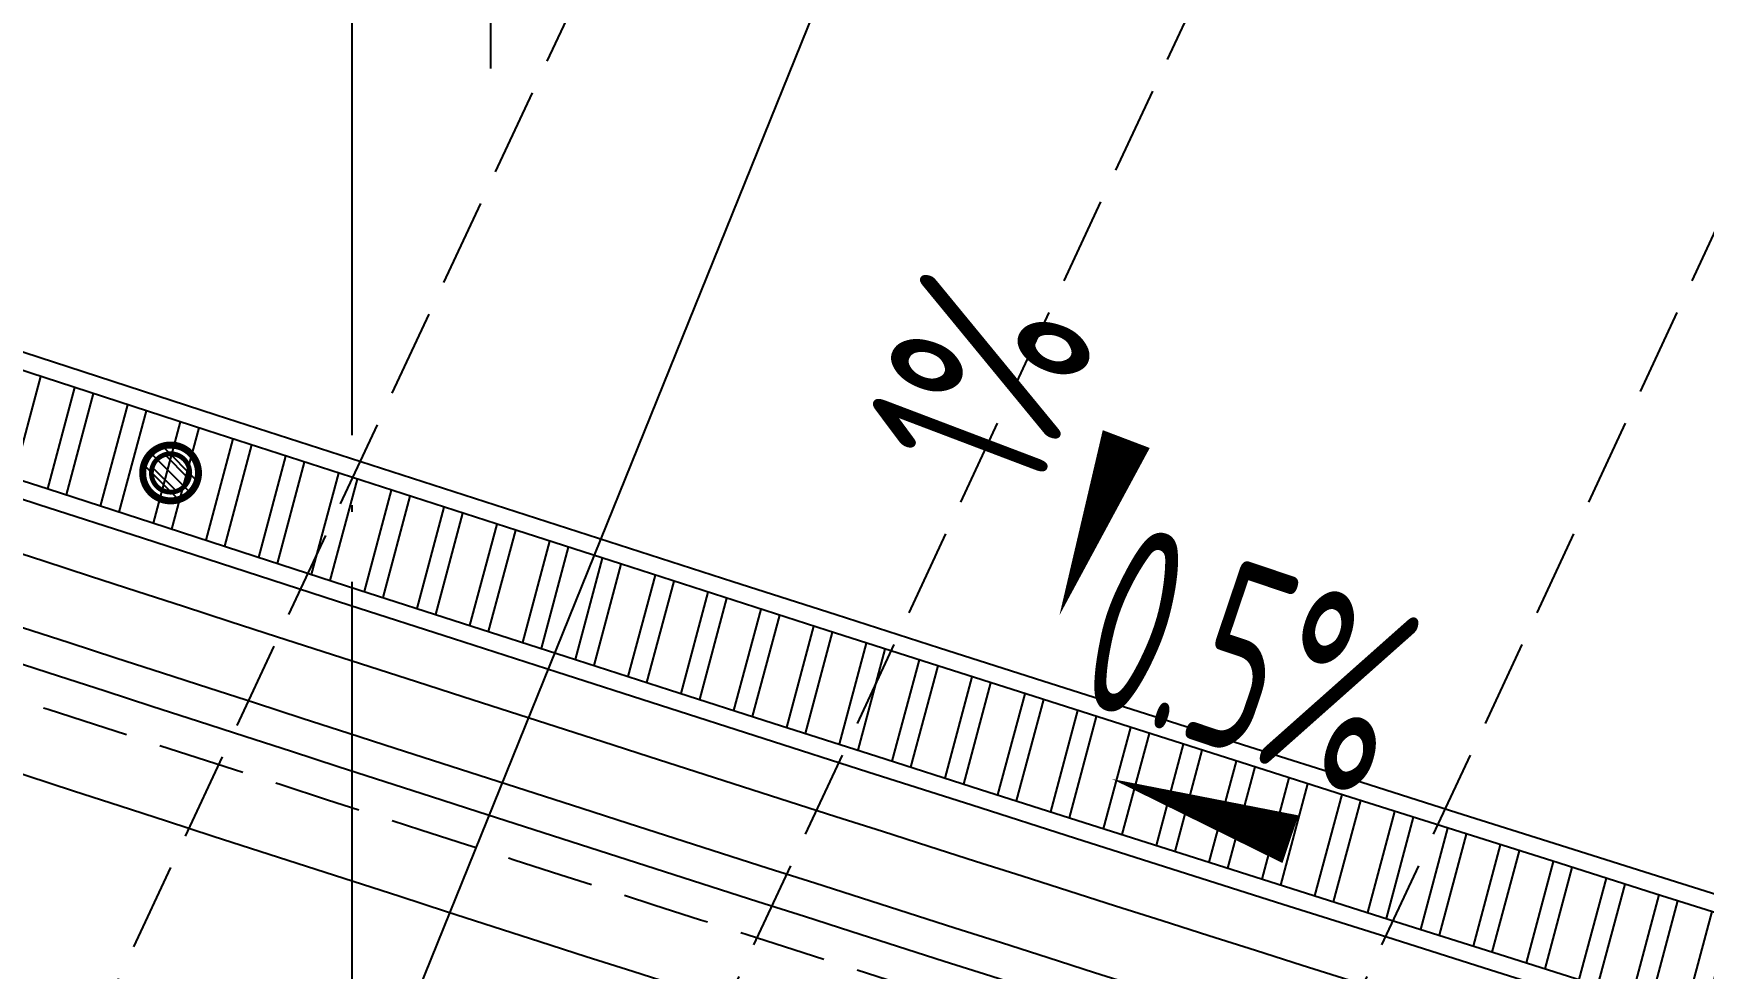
# Model space of a CAD drawing. Header units: inches. Extents: x 0 to 1813292486, y 0 to 3473589894.
# Drawn here: x 600431223 to 600436010, y 3473222723 to 3473225402 of the extents above; entities that cross this region are included whole.
import ezdxf

# ---------------------------------------------------------------- set-up
doc = ezdxf.new("R2010")
doc.units = ezdxf.units.IN
doc.header["$LTSCALE"] = 1000
doc.header["$MEASUREMENT"] = 0
doc.linetypes.add('AX-MALL-GIRD-200$0$DOTE', pattern=[2.42, 2, -0.2, 0.02, -0.2])
doc.linetypes.add('AX-MALL-WALL-P02-QT$0$DASH', pattern=[0.35, 0.25, -0.1])
for name, color, linetype in [('A-Anno-Note', 241, 'Continuous'), ('AX-MALL-DIM-P02$0$A-Anno-Dims', 3, 'Continuous'), ('AX-MALL-DIM-P02$0$A-Anno-Note', 241, 'Continuous'), ('AX-MALL-DIM-P02$0$A-Detl-Thin', 131, 'Continuous'), ('AX-MALL-DIM-SY-P02$0$DIM_IDEN', 3, 'Continuous'), ('AX-MALL-GIRD-200$0$A-Grid', 222, 'AX-MALL-GIRD-200$0$DOTE'), ('AX-MALL-P02-200$0$A-Anno-Note', 241, 'Continuous'), ('AX-MALL-WALL-P02$0$A-Anno-Note', 241, 'Continuous'), ('AX-MALL-WALL-P02-QT$0$A-Detl-Fine', 152, 'Continuous'), ('AX-MALL-WALL-P02-QT$0$A-Detl-Patt', 8, 'Continuous'), ('AX-MALL-WALL-P02-QT$0$A-Detl-Thin', 131, 'Continuous'), ('AX-MALL-WALL-P02-QT$0$A-Hdrl', 31, 'Continuous'), ('AX-MALL-WALL-P02-QT$0$A-Wind', 4, 'Continuous'), ('AX-MALL-ZTKD-P02$0$A-Anno-Note', 241, 'Continuous'), ('PX-MALL-P02-LG$0$P-Drain-Fldr', 4, 'Continuous'), ('PX-MALL-P02-LG$0$P-Drain-Fldr-ARCH', 161, 'Continuous'), ('PX-MALL-P02-LG$0$P-Drain-Fldr-W100', 4, 'Continuous'), ('PX-MALL-P02-LG$0$P-Drain-Fldr-W50', 4, 'Continuous')]:
    doc.layers.add(name, color=color, linetype=linetype)
doc.styles.add('AX-MALL-DIM-P02$0$_TCH_DIM', font='gbenor.shx')
doc.styles.add('AX-MALL-DIM-P02$0$_TCH_DIM_T3', font='gbenor.shx')
doc.dimstyles.new('AX-MALL-DIM-P02$0$_TCH_ARCH&&180', dxfattribs={"dimtxt": 535.5, "dimasz": 270, "dimexe": 450, "dimexo": 450, "dimgap": 137.25, "dimtad": 1, "dimdec": 0, "dimzin": 0, "dimdsep": 46, "dimtxsty": 'AX-MALL-DIM-P02$0$_TCH_DIM_T3', "dimblk": 'AX-MALL-DIM-P02$0$_ArchTick', "dimcen": 0.09, "dimclrt": 7, "dimazin": 2, "dimtfac": 1, "dimtdec": 0, "dimtix": 1, "dimtmove": 2, "dimatfit": 3, "dimfxl": 500, "dimtolj": 1, "dimtzin": 0, "dimarcsym": 0})

# ---------------------------------------------------------------- blocks, each defined once
blk = doc.blocks.new('AX-MALL-GIRD-200')
at = {"layer": 'AX-MALL-GIRD-200$0$A-Grid'}
blk.add_line((600276670.9, 3473209317.4), (600237941.3, 3473105353.7), dxfattribs=at)
blk = doc.blocks.new('AX-MALL-WALL-P02-QT$0$tj')
at = {"layer": 'AX-MALL-WALL-P02-QT$0$A-Detl-Patt'}
h = blk.add_hatch(dxfattribs=at)
h.set_pattern_fill('STEEL', color=256, scale=100, angle=50.4318)
h.set_pattern_definition([(75, (-14278.2, 156289.83), (-153.340725, 41.08752), []), (75, (-14317.88, 156358.57), (-153.340725, 41.08752), [])])
edge = h.paths.add_edge_path()
edge.add_line((88101.3, 47666.6), (87883.9, 47459.8))
edge.add_line((87883.9, 47459.8), (91571.5, 43584.6))
edge.add_arc((262949.4, 558937.7), 543101.4, 251.605736, 260.028867)
edge.add_arc((172180.8, -2862.1), 27100, 64.71287, 96.9316, ccw=False)
edge.add_arc((262949, 558936.3), 543100, 261.615511, 271.725148)
edge.add_line((279299, 16082.5), (279299, 16382.7))
edge.add_arc((262949, 558936.3), 542800, 261.620204, 271.726101, ccw=False)
edge.add_arc((172180.8, -2862.1), 27400, 64.80632, 96.83816)
edge.add_arc((262949.4, 558937.7), 542801.4, 251.613639, 260.024173, ccw=False)
edge.add_line((91737.3, 43845.7), (88101.3, 47666.6))
at = {"layer": 'AX-MALL-WALL-P02-QT$0$A-Detl-Fine'}
blk.add_arc((262949.4, 558937.7), 543901.4, 251.503546, 255.290454, dxfattribs=at)
at = {"layer": 'AX-MALL-WALL-P02-QT$0$A-Detl-Patt'}
blk.add_lwpolyline([(88103, 47737.3), (87813.2, 47461.6), (91543.9, 43541.1, 0.036779), (168908.9, 23989.2, -0.141654), (183742.1, 21592.7, 0.044166), (279349, 16034), (279349, 16434.2, -0.044144), (183859, 21979.8, 0.140545), (168919.8, 24393.5, -0.036705), (91764.9, 43889.2), (88103, 47737.3)], format="xyb", dxfattribs=at)
blk.add_lwpolyline([(88101.3, 47666.6), (87883.9, 47459.8), (91571.5, 43584.6, 0.036769), (168910.3, 24039.8, -0.141514), (183756.7, 21641.1, 0.04414), (279299, 16082.5), (279299, 16382.7, -0.044124), (183844.5, 21931.4, 0.140683), (168918.5, 24342.9, -0.036714), (91737.3, 43845.7)], format="xyb", close=True, dxfattribs=at)
at = {"layer": 'AX-MALL-WALL-P02-QT$0$A-Detl-Patt', "linetype": 'AX-MALL-WALL-P02-QT$0$DASH'}
blk.add_arc((262949.4, 558937.7), 543701.4, 251.503421, 255.290454, dxfattribs=at)
at = {"layer": 'AX-MALL-WALL-P02-QT$0$A-Detl-Thin'}
blk.add_arc((262949.4, 558937.7), 543301.4, 251.503162, 255.290454, dxfattribs=at)
at = {"layer": 'AX-MALL-WALL-P02-QT$0$A-Hdrl', "ltscale": 6}
for radius, start in [(543501.4, 251.503287), (543601.4, 251.503354)]:
    blk.add_arc((262949.4, 558937.7), radius, start, 255.290454, dxfattribs=at)
blk = doc.blocks.new('AX-MALL-WALL-P02-QT')
at = {"layer": 'AX-MALL-WALL-P02-QT$0$A-Detl-Patt', "linetype": 'AX-MALL-WALL-P02-QT$0$DASH'}
for p, q in [((600244098.4, 3473130038.8), (600258411, 3473144116.7)), ((600242771.8, 3473126477.8), (600257084.4, 3473140555.8)), ((600244458.6, 3473125849.5), (600258771.2, 3473139927.4))]:
    blk.add_line(p, q, dxfattribs=at)
at = {"layer": 'AX-MALL-WALL-P02-QT$0$A-Detl-Thin', "rotation": 339.5681613091762}
blk.add_blockref('AX-MALL-WALL-P02-QT$0$tj', (600144118.7, 3473128496.3), dxfattribs=at)
at = {"layer": 'AX-MALL-WALL-P02-QT$0$A-Wind'}
blk.add_blockref('AX-MALL-GIRD-200', (0, 0), dxfattribs=at)
blk = doc.blocks.new('AX-MALL-WALL-P02')
at = {"layer": 'AX-MALL-WALL-P02$0$A-Anno-Note'}
blk.add_blockref('AX-MALL-WALL-P02-QT', (0, 0), dxfattribs=at)
blk = doc.blocks.new('PX-MALL-P02-LG$0$A$C5A9C1854')
at = {"layer": 'PX-MALL-P02-LG$0$P-Drain-Fldr-W50', "ltscale": 0.7}
for p, q in [((52.4, -16.8), (-16.8, 52.4)), ((16.8, -52.4), (-52.4, 16.8)), ((38.9, -38.9), (-38.9, 38.9))]:
    blk.add_line(p, q, dxfattribs=at)
at = {"layer": 'PX-MALL-P02-LG$0$P-Drain-Fldr-W50', "ltscale": 0.7, "const_width": 13.8}
blk.add_lwpolyline([(-55, 0, 1), (55, 0, 1)], format="xyb", close=True, dxfattribs=at)
blk = doc.blocks.new('PX-MALL-P02-LG$0$A$C7D2520B3')
at = {"layer": 'PX-MALL-P02-LG$0$P-Drain-Fldr', "ltscale": 0.7}
for p, q in [((58.3, -58.3), (-58.3, 58.3)), ((78.5, -25.2), (-25.2, 78.5)), ((25.2, -78.5), (-78.5, 25.2))]:
    blk.add_line(p, q, dxfattribs=at)
at = {"layer": 'PX-MALL-P02-LG$0$P-Drain-Fldr', "ltscale": 0.7, "const_width": 20}
blk.add_lwpolyline([(0, -80, 1), (0, 80, 1)], format="xyb", close=True, dxfattribs=at)
blk = doc.blocks.new('PX-MALL-P02-LG$0$A$C2257314B')
at = {"layer": 'PX-MALL-P02-LG$0$P-Drain-Fldr-ARCH', "ltscale": 0.7}
for p, q in [((52.4, -16.8), (-16.8, 52.4)), ((16.8, -52.4), (-52.4, 16.8)), ((38.9, -38.9), (-38.9, 38.9))]:
    blk.add_line(p, q, dxfattribs=at)
for start, end in [(0, 180), (180, 0)]:
    blk.add_arc((0, 0), 55, start, end, dxfattribs=at)
blk = doc.blocks.new('PX-MALL-P02-LG$0$P-Drain-Fldr')
blk.add_blockref('PX-MALL-P02-LG$0$A$C2257314B', (0, 0))
at = {"layer": 'PX-MALL-P02-LG$0$P-Drain-Fldr-W100'}
blk.add_blockref('PX-MALL-P02-LG$0$A$C7D2520B3', (0, 0), dxfattribs=at)
at = {"layer": 'PX-MALL-P02-LG$0$P-Drain-Fldr-W50'}
blk.add_blockref('PX-MALL-P02-LG$0$A$C5A9C1854', (0, 0), dxfattribs=at)
blk = doc.blocks.new('PX-MALL-P02-LG')
at = {"layer": 'PX-MALL-P02-LG$0$P-Drain-Fldr', "rotation": 339.5681613098035}
blk.add_blockref('PX-MALL-P02-LG$0$P-Drain-Fldr', (600248414, 3473134955.3), dxfattribs=at)
blk = doc.blocks.new('AX-MALL-ZTKD-P02')
at = {"layer": 'AX-MALL-ZTKD-P02$0$A-Anno-Note'}
blk.add_blockref('AX-MALL-GIRD-200', (0, 0), dxfattribs=at)
blk = doc.blocks.new('AX-MALL-DIM-SY-P02')
at = {"layer": 'AX-MALL-DIM-SY-P02$0$DIM_IDEN', "color": 1}
blk.add_line((600251957.7, 3473137030.2), (600247206.7, 3473131837.6), dxfattribs=at)
blk = doc.blocks.new('AX-MALL-DIM-P02$0$_ArchTick')
at = {"color": 0, "linetype": 'ByBlock', "const_width": 0.4}
blk.add_lwpolyline([(-0.5, -0.5), (0.5, 0.5)], dxfattribs=at)
blk = doc.blocks.new('*D1569')
at = {"layer": 'AX-MALL-DIM-P02$0$A-Anno-Dims', "color": 0, "lineweight": -2, "transparency": 16777216}
for p, q in [((600249758.8, 3473137076.1), (600249305.6, 3473135859.4)), ((600250131.1, 3473136937.4), (600249677.8, 3473135720.7)), ((600249462.7, 3473136281), (600249834.9, 3473136142.4))]:
    blk.add_line(p, q, dxfattribs=at)
at = {"layer": 'AX-MALL-DIM-P02$0$A-Anno-Dims', "color": 0, "lineweight": -2, "transparency": 16777216, "xscale": 270, "yscale": 270, "zscale": 270}
for p, rotation in [((600249462.7, 3473136281), 159.5681612195572), ((600249834.9, 3473136142.4), 339.5681612195572)]:
    blk.add_blockref('AX-MALL-DIM-P02$0$_ArchTick', p, dxfattribs=dict(at, rotation=rotation))
at = {"layer": 'AX-MALL-DIM-P02$0$A-Anno-Dims', "color": 7, "transparency": 16777216, "insert": (600250556.2, 3473136440.3), "char_height": 535.5, "attachment_point": 5, "rotation": 339.5682, "style": 'AX-MALL-DIM-P02$0$_TCH_DIM_T3'}
blk.add_mtext('\\A1;397', dxfattribs=at)
blk = doc.blocks.new('AX-MALL-DIM-P02')
at = {"layer": 'AX-MALL-DIM-P02$0$A-Anno-Dims'}
for points in [[(600251433.4, 3473134567.9, 0, 0, 0), (600250659, 3473133683.7, 0, 144, 0), (600251014.8, 3473134090, 0, 0, 0)], [(600251287.6, 3473132663.4, 0, 0, 0), (600250636.5, 3473133191.8, 0, 144, 0), (600251055.7, 3473132851.5, 0, 0, 0)]]:
    blk.add_lwpolyline(points, format="xyseb", dxfattribs=at)
blk.add_blockref('AX-MALL-DIM-SY-P02', (0, 0), dxfattribs=at)
at = {"layer": 'AX-MALL-DIM-P02$0$A-Detl-Thin'}
blk.add_blockref('AX-MALL-ZTKD-P02', (0, 0), dxfattribs=at)
at = {"layer": 'AX-MALL-DIM-P02$0$A-Anno-Note', "style": 'AX-MALL-DIM-P02$0$_TCH_DIM', "width": 0.7}
for s, rotation, p in [('1%', 48.7861, (600250710.7, 3473134016.2)), ('0.5%', 320.9356, (600250604.3, 3473133450))]:
    blk.add_text(s, height=535.5, rotation=rotation, dxfattribs=at).set_placement(p)
at = {"layer": 'AX-MALL-DIM-P02$0$A-Anno-Dims'}
dim = blk.add_linear_dim(base=(600249834.9, 3473136142.4), p1=(600249915.9, 3473137497.8), p2=(600250288.2, 3473137359.1), angle=339.5682, dimstyle='AX-MALL-DIM-P02$0$_TCH_ARCH&&180', dxfattribs=at)
dim.commit()
dim.dimension.update_dxf_attribs({"geometry": '*D1569', "text_midpoint": (600250556.2, 3473136440.3), "dimtype": 129})
blk = doc.blocks.new('AX-MALL-P02-200')
at = {"layer": 'AX-MALL-P02-200$0$A-Anno-Note'}
blk.add_blockref('AX-MALL-WALL-P02', (0, 0), dxfattribs=at)
for name in ['AX-MALL-DIM-P02', 'PX-MALL-P02-LG']:
    blk.add_blockref(name, (0, 0), dxfattribs=at)

msp = doc.modelspace()

# ---------------------------------------------------------------- block references
at = {"layer": 'A-Anno-Note', "rotation": 20.43183869077545}
msp.add_blockref('AX-MALL-P02-200', (1250392458.5, 9048125.7), dxfattribs=at)

doc.saveas('drawing.dxf')
